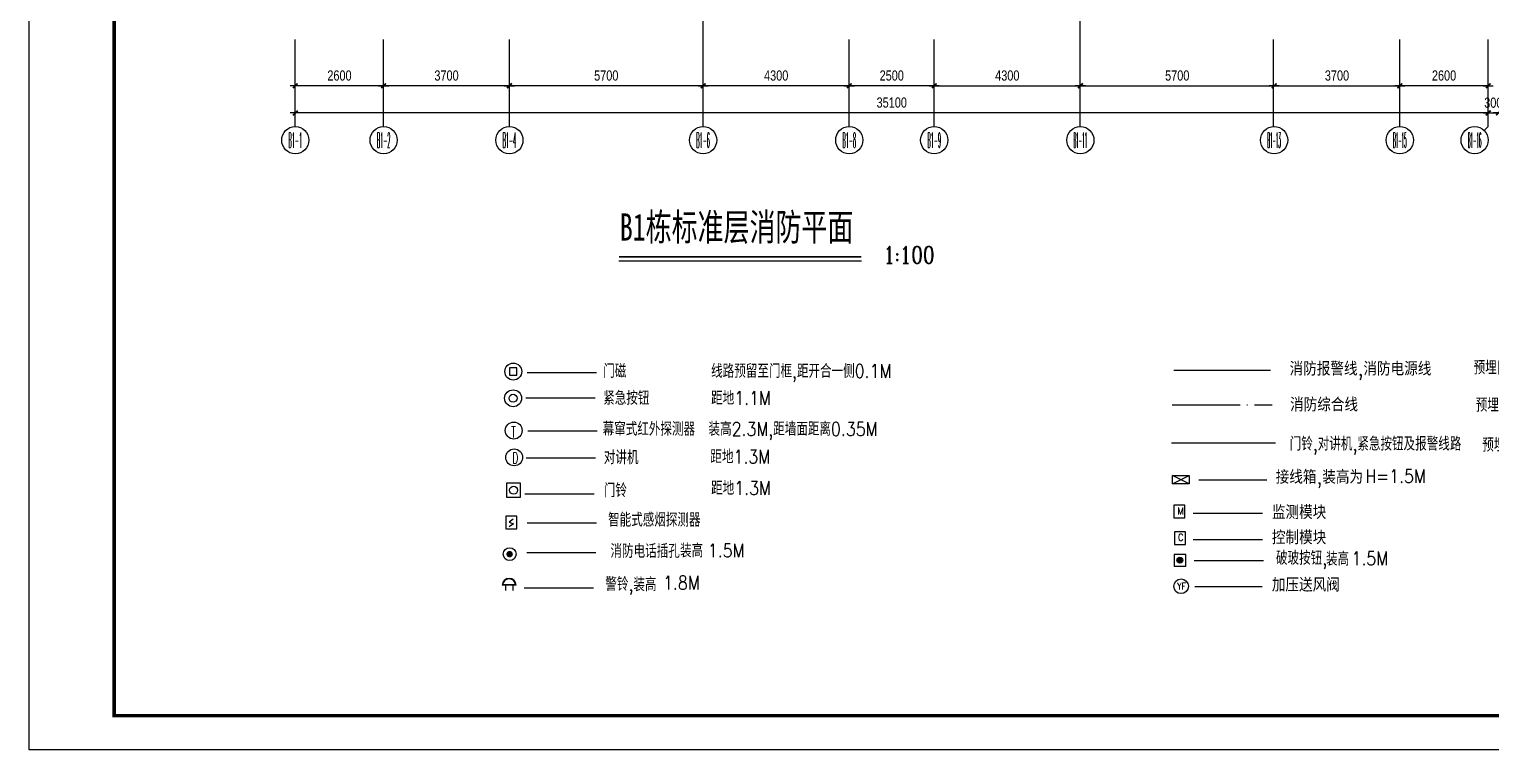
# Model space of a CAD drawing. Extents: x 51239 to 135339, y -206498 to -147098.
# Drawn here: x 51239 to 94242, y -206498 to -185304 of the extents above; entities that cross this region are included whole.
import ezdxf
from ezdxf.enums import TextEntityAlignment as Align

# ---------------------------------------------------------------- set-up
doc = ezdxf.new("R2010")
doc.units = 0
doc.header["$LTSCALE"] = 1000
doc.header["$MEASUREMENT"] = 0
doc.linetypes.add('DOTE', pattern=[2.42, 2, -0.2, 0.02, -0.2])
doc.layers.get('0').update_dxf_attribs({"linetype": 'CONTINUOUS'})
doc.layers.get('DEFPOINTS').update_dxf_attribs({"linetype": 'CONTINUOUS'})
for name, color, linetype in [('AXIS', 7, 'CONTINUOUS'), ('AXIS_TEXT', 7, 'CONTINUOUS'), ('DIM', 7, 'CONTINUOUS'), ('DJ', 4, 'CONTINUOUS'), ('DJ1', 4, 'CONTINUOUS'), ('TK', 7, 'CONTINUOUS'), ('弱电线2', 2, 'CONTINUOUS'), ('文字', 7, 'CONTINUOUS'), ('柱', 252, 'CONTINUOUS')]:
    doc.layers.add(name, color=color, linetype=linetype)
doc.styles.add('_SIMPLEX', font='SIMPLEX.shx', dxfattribs={"width": 0.8})
doc.styles.add('COMPLEX', font='COMPLEX')
doc.styles.add('DIM_FONT', font='wcad.shx', dxfattribs={"width": 0.8})
doc.styles.add('HZ', font='SIMPLEX.shx', dxfattribs={"width": 0.75, "bigfont": 'hztxt.shx'})
doc.styles.add('HZ0', font='txt', dxfattribs={"width": 0.85, "bigfont": 'hztxt'})
doc.styles.add('SMOOTHER', font='SIMPLEX', dxfattribs={"width": 0.75, "bigfont": 'CHINA.SHX'})
doc.styles.add('TITLE-M', font='romans', dxfattribs={"bigfont": 'CHINA.SHX'})
doc.styles.add('文字说明', font='SimSun.ttf')
doc.dimstyles.new('AXIS', dxfattribs={"dimtxt": 300, "dimasz": 1, "dimexe": 250, "dimexo": 300, "dimgap": 150, "dimtad": 1, "dimdec": 0, "dimzin": 0, "dimdsep": 46, "dimtxsty": 'DIM_FONT', "dimblk": '_DIMX', "dimcen": 0.09, "dimdle": 150, "dimse1": 1, "dimse2": 1, "dimclrt": 7, "dimadec": 0, "dimazin": 0, "dimtfac": 1, "dimtdec": 0, "dimtix": 1, "dimtmove": 2, "dimatfit": 3, "dimldrblk": '_DIMX', "dimfxl": 0, "dimtolj": 1, "dimtzin": 0, "dimarcsym": 0})

# ---------------------------------------------------------------- blocks, each defined once
blk = doc.blocks.new('_AXISO')
blk.add_circle((0, 0), 0.5)
at = {"layer": 'AXIS_TEXT', "style": 'COMPLEX', "width": 1.041667}
blk.add_attdef('A', text='', height=0.56, dxfattribs=at).set_placement((-0.25, -0.28), (0.25, -0.28), align=Align.FIT)
blk = doc.blocks.new('_DIMX')
blk.add_line((-150, 0), (150, 0))
at = {"const_width": 50}
blk.add_lwpolyline([(-70, -70), (70, 70)], dxfattribs=at)
blk = doc.blocks.new('*D15')
at = {"color": 0, "linetype": 'ByBlock'}
blk.add_line((212320, -118806), (218018, -118806), dxfattribs=at)
at = {"layer": 'DEFPOINTS', "color": 0, "linetype": 'ByBlock'}
for p in [(212319, -117446), (218019, -117446), (218019, -118806)]:
    blk.add_point(p, dxfattribs=at)
at = {"color": 0, "linetype": 'ByBlock', "rotation": 180}
blk.add_blockref('_DIMX', (212319, -118806), dxfattribs=at)
at = {"color": 0, "linetype": 'ByBlock'}
blk.add_blockref('_DIMX', (218019, -118806), dxfattribs=at)
at = {"color": 7, "linetype": 'ByBlock', "insert": (215169, -118506), "char_height": 300, "attachment_point": 5, "style": 'DIM_FONT'}
blk.add_mtext('\\A1;5700', dxfattribs=at)
blk = doc.blocks.new('*D17')
at = {"color": 0, "linetype": 'ByBlock'}
blk.add_line((224318, -119606), (189220, -119606), dxfattribs=at)
at = {"layer": 'DEFPOINTS', "color": 0, "linetype": 'ByBlock'}
for p in [(189219, -117446), (224319, -117446), (189219, -119606)]:
    blk.add_point(p, dxfattribs=at)
at = {"color": 0, "linetype": 'ByBlock', "rotation": 180}
blk.add_blockref('_DIMX', (189219, -119606), dxfattribs=at)
at = {"color": 0, "linetype": 'ByBlock'}
blk.add_blockref('_DIMX', (224319, -119606), dxfattribs=at)
at = {"color": 7, "linetype": 'ByBlock', "insert": (206769, -119301), "char_height": 300, "attachment_point": 5, "style": 'DIM_FONT'}
blk.add_mtext('\\A1;35100', dxfattribs=at)
blk = doc.blocks.new('*D29')
at = {"color": 0, "linetype": 'ByBlock'}
blk.add_line((201218, -118806), (195520, -118806), dxfattribs=at)
at = {"layer": 'DEFPOINTS', "color": 0, "linetype": 'ByBlock'}
for p in [(195519, -117446), (201219, -117446), (195519, -118806)]:
    blk.add_point(p, dxfattribs=at)
at = {"color": 0, "linetype": 'ByBlock', "rotation": 180}
blk.add_blockref('_DIMX', (195519, -118806), dxfattribs=at)
at = {"color": 0, "linetype": 'ByBlock'}
blk.add_blockref('_DIMX', (201219, -118806), dxfattribs=at)
at = {"color": 7, "linetype": 'ByBlock', "insert": (198369, -118506), "char_height": 300, "attachment_point": 5, "style": 'DIM_FONT'}
blk.add_mtext('\\A1;5700', dxfattribs=at)
blk = doc.blocks.new('*D23')
at = {"color": 0, "linetype": 'ByBlock'}
blk.add_line((191818, -118806), (189220, -118806), dxfattribs=at)
at = {"layer": 'DEFPOINTS', "color": 0, "linetype": 'ByBlock'}
for p in [(189219, -117446), (191819, -117446), (189219, -118806)]:
    blk.add_point(p, dxfattribs=at)
at = {"color": 0, "linetype": 'ByBlock', "rotation": 180}
blk.add_blockref('_DIMX', (189219, -118806), dxfattribs=at)
at = {"color": 0, "linetype": 'ByBlock'}
blk.add_blockref('_DIMX', (191819, -118806), dxfattribs=at)
at = {"color": 7, "linetype": 'ByBlock', "insert": (190519, -118506), "char_height": 300, "attachment_point": 5, "style": 'DIM_FONT'}
blk.add_mtext('\\A1;2600', dxfattribs=at)
blk = doc.blocks.new('*D20')
at = {"color": 0, "linetype": 'ByBlock'}
blk.add_line((195518, -118806), (191820, -118806), dxfattribs=at)
at = {"layer": 'DEFPOINTS', "color": 0, "linetype": 'ByBlock'}
for p in [(191819, -117446), (195519, -117446), (191819, -118806)]:
    blk.add_point(p, dxfattribs=at)
at = {"color": 0, "linetype": 'ByBlock', "rotation": 180}
blk.add_blockref('_DIMX', (191819, -118806), dxfattribs=at)
at = {"color": 0, "linetype": 'ByBlock'}
blk.add_blockref('_DIMX', (195519, -118806), dxfattribs=at)
at = {"color": 7, "linetype": 'ByBlock', "insert": (193669, -118506), "char_height": 300, "attachment_point": 5, "style": 'DIM_FONT'}
blk.add_mtext('\\A1;3700', dxfattribs=at)
blk = doc.blocks.new('*D28')
at = {"color": 0, "linetype": 'ByBlock'}
blk.add_line((205518, -118806), (201220, -118806), dxfattribs=at)
at = {"layer": 'DEFPOINTS', "color": 0, "linetype": 'ByBlock'}
for p in [(201219, -117446), (205519, -117446), (201219, -118806)]:
    blk.add_point(p, dxfattribs=at)
at = {"color": 0, "linetype": 'ByBlock', "rotation": 180}
blk.add_blockref('_DIMX', (201219, -118806), dxfattribs=at)
at = {"color": 0, "linetype": 'ByBlock'}
blk.add_blockref('_DIMX', (205519, -118806), dxfattribs=at)
at = {"color": 7, "linetype": 'ByBlock', "insert": (203369, -118506), "char_height": 300, "attachment_point": 5, "style": 'DIM_FONT'}
blk.add_mtext('\\A1;4300', dxfattribs=at)
blk = doc.blocks.new('*D30')
at = {"color": 0, "linetype": 'ByBlock'}
blk.add_line((208020, -118806), (212318, -118806), dxfattribs=at)
at = {"layer": 'DEFPOINTS', "color": 0, "linetype": 'ByBlock'}
for p in [(208019, -117446), (212319, -117446), (212319, -118806)]:
    blk.add_point(p, dxfattribs=at)
at = {"color": 0, "linetype": 'ByBlock', "rotation": 180}
blk.add_blockref('_DIMX', (208019, -118806), dxfattribs=at)
at = {"color": 0, "linetype": 'ByBlock'}
blk.add_blockref('_DIMX', (212319, -118806), dxfattribs=at)
at = {"color": 7, "linetype": 'ByBlock', "insert": (210169, -118506), "char_height": 300, "attachment_point": 5, "style": 'DIM_FONT'}
blk.add_mtext('\\A1;4300', dxfattribs=at)
blk = doc.blocks.new('*D31')
at = {"color": 0, "linetype": 'ByBlock'}
blk.add_line((208018, -118806), (205520, -118806), dxfattribs=at)
at = {"layer": 'DEFPOINTS', "color": 0, "linetype": 'ByBlock'}
for p in [(205519, -117446), (208019, -117446), (205519, -118806)]:
    blk.add_point(p, dxfattribs=at)
at = {"color": 0, "linetype": 'ByBlock', "rotation": 180}
blk.add_blockref('_DIMX', (205519, -118806), dxfattribs=at)
at = {"color": 0, "linetype": 'ByBlock'}
blk.add_blockref('_DIMX', (208019, -118806), dxfattribs=at)
at = {"color": 7, "linetype": 'ByBlock', "insert": (206769, -118506), "char_height": 300, "attachment_point": 5, "style": 'DIM_FONT'}
blk.add_mtext('\\A1;2500', dxfattribs=at)
blk = doc.blocks.new('*D49')
at = {"color": 0, "linetype": 'ByBlock'}
blk.add_line((218020, -118806), (221718, -118806), dxfattribs=at)
at = {"layer": 'DEFPOINTS', "color": 0, "linetype": 'ByBlock'}
for p in [(218019, -117446), (221719, -117446), (221719, -118806)]:
    blk.add_point(p, dxfattribs=at)
at = {"color": 0, "linetype": 'ByBlock', "rotation": 180}
blk.add_blockref('_DIMX', (218019, -118806), dxfattribs=at)
at = {"color": 0, "linetype": 'ByBlock'}
blk.add_blockref('_DIMX', (221719, -118806), dxfattribs=at)
at = {"color": 7, "linetype": 'ByBlock', "insert": (219869, -118506), "char_height": 300, "attachment_point": 5, "style": 'DIM_FONT'}
blk.add_mtext('\\A1;3700', dxfattribs=at)
blk = doc.blocks.new('*D51')
at = {"color": 0, "linetype": 'ByBlock'}
blk.add_line((224318, -118806), (221720, -118806), dxfattribs=at)
at = {"layer": 'DEFPOINTS', "color": 0, "linetype": 'ByBlock'}
for p in [(221719, -117446), (224319, -117446), (221719, -118806)]:
    blk.add_point(p, dxfattribs=at)
at = {"color": 0, "linetype": 'ByBlock'}
for p, rotation in [((221719, -118806), 179.9999999999949), ((224319, -118806), 359.9999999999949)]:
    blk.add_blockref('_DIMX', p, dxfattribs=dict(at, rotation=rotation))
at = {"color": 7, "linetype": 'ByBlock', "insert": (223019, -118506), "char_height": 300, "attachment_point": 5, "style": 'DIM_FONT'}
blk.add_mtext('\\A1;2600', dxfattribs=at)
blk = doc.blocks.new('*D50')
at = {"color": 0, "linetype": 'ByBlock'}
for p, q in [((224318, -119606), (224317, -119606)), ((224319, -119606), (224619, -119606)), ((224620, -119606), (224621, -119606))]:
    blk.add_line(p, q, dxfattribs=at)
at = {"layer": 'DEFPOINTS', "color": 0, "linetype": 'ByBlock'}
for p in [(224319, -118362), (224619, -118362), (224619, -119606)]:
    blk.add_point(p, dxfattribs=at)
at = {"color": 0, "linetype": 'ByBlock'}
blk.add_blockref('_DIMX', (224319, -119606), dxfattribs=at)
at = {"color": 0, "linetype": 'ByBlock', "rotation": 180}
blk.add_blockref('_DIMX', (224619, -119606), dxfattribs=at)
at = {"color": 7, "linetype": 'ByBlock', "insert": (224469, -119306), "char_height": 300, "attachment_point": 5, "style": 'DIM_FONT'}
blk.add_mtext('\\A1;300', dxfattribs=at)
blk = doc.blocks.new('_AXISO2')
blk.add_line((0.354, 0.146), (0.5, 0))
blk.add_circle((0, 0.5), 0.5)
at = {"layer": 'AXIS_TEXT', "style": 'COMPLEX', "width": 1.041667}
blk.add_attdef('A', text='', height=0.56, dxfattribs=at).set_placement((-0.25, 0.22), (0.25, 0.22), align=Align.FIT)
blk = doc.blocks.new('GD45')
for p, q in [((3.07, 0.23), (-2.93, 0.23)), ((3.07, 0.03), (-2.93, 0.03)), ((-1.57, 0.02), (-1.57, -2.25)), ((1.72, 0.02), (1.72, -2.25))]:
    blk.add_line(p, q)
for radius in [3, 2.8]:
    blk.add_arc((0.07, 0.03), radius, 0.05658, 179.94342)
blk = doc.blocks.new('A5')
at = {"layer": 'DJ'}
for p, q in [((464, -404), (464, -943)), ((1003, -404), (464, -404)), ((1003, -943), (1003, -404)), ((464, -943), (1003, -943))]:
    blk.add_line(p, q, dxfattribs=at)
at = {"layer": 'DJ', "const_width": 135}
blk.add_lwpolyline([(659, -662, 1), (794, -662, 1)], format="xyb", close=True, dxfattribs=at)
at = {"layer": 'DJ'}
blk.add_circle((724, -666), 135, dxfattribs=at)
blk = doc.blocks.new('C1005')
at = {"layer": 'DJ1'}
blk.add_blockref('A5', (-281, -105), dxfattribs=at)

msp = doc.modelspace()

# ---------------------------------------------------------------- linework, layer by layer
at = {"layer": 'AXIS'}
for p, q in [((59066.7, -188167.2), (59066.7, -185606.6)), ((61666.7, -188167.2), (61666.7, -185606.6)), ((65366.7, -188167.2), (65366.7, -185606.6)), ((71071.7, -188167.2), (71066.7, -185606.6)), ((75366.7, -188167.2), (75366.7, -185606.6)), ((77866.7, -188167.2), (77866.7, -185606.6)), ((82161.7, -188167.2), (82161.7, -185606.6)), ((87851.7, -188167.2), (87851.7, -185606.6)), ((91566.7, -188167.2), (91566.7, -185606.6)), ((94166.7, -188167.2), (94166.7, -185606.6))]:
    msp.add_line(p, q, dxfattribs=at)
at = {"layer": 'DJ'}
for points in [[(65590.3, -195483.9), (65590.3, -195266.2), (65372.6, -195266.2), (65372.6, -195483.9)], [(65696.7, -199069.6), (65696.7, -198657.8), (65284.9, -198657.8), (65284.9, -199069.6)]]:
    msp.add_lwpolyline(points, close=True, dxfattribs=at)
for centre, radius in [((65481.5, -195375.1), 248.7), ((65475.8, -196159.7), 248.7), ((65475.8, -196159.7), 118.1), ((65493.9, -197108.6), 248.7), ((65508.1, -197897.4), 248.7), ((65490.8, -198863.7), 118.1)]:
    msp.add_circle(centre, radius, dxfattribs=at)
at = {"layer": 'DJ1', "color": 4}
for p, q in [((65889.4, -195398), (67928.7, -195398)), ((65849.2, -196148.9), (67888.5, -196148.9)), ((65905.3, -197120.6), (67944.6, -197120.6)), ((65865.1, -197914.1), (67904.4, -197914.1)), ((84878.6, -198673.2), (84878.6, -198426.6)), ((84878.6, -198673.2), (85371.8, -198426.6)), ((85371.8, -198673.2), (84878.6, -198426.6)), ((84878.6, -198426.6), (85371.8, -198426.6)), ((85371.8, -198673.2), (84878.6, -198673.2)), ((85371.8, -198426.6), (85371.8, -198673.2)), ((85649.9, -198561.3), (87652.5, -198561.3)), ((65817.5, -198972.1), (67856.8, -198972.1)), ((65889.4, -199821.3), (67928.7, -199821.3)), ((85486.9, -199536.1), (87526.2, -199536.1)), ((85489.5, -200310.7), (87528.8, -200310.7)), ((65875.1, -200698.9), (67914.4, -200698.9)), ((85519.2, -200928.6), (87558.5, -200928.6)), ((65801.4, -201733.4), (67840.7, -201733.4)), ((85530.4, -201693.2), (87516.5, -201693.2))]:
    msp.add_line(p, q, dxfattribs=at)
at = {"layer": 'DJ1', "color": 1}
msp.add_line((84920, -195330.3), (87759.6, -195330.3), dxfattribs=at)
at = {"layer": 'DJ1', "color": 4, "linetype": 'DOTE'}
msp.add_line((84868.6, -196356.7), (87807.2, -196356.7), dxfattribs=at)
at = {"layer": 'DJ1'}
for points in [[(84916.7, -199301.3), (84916.7, -199673.6), (85238.2, -199673.6), (85238.2, -199301.3)], [(65261.4, -199625.9), (65261.4, -199998.2), (65583, -199998.2), (65583, -199625.9)], [(84933.7, -200084.8), (84933.7, -200457), (85255.2, -200457), (85255.2, -200084.8)]]:
    msp.add_lwpolyline(points, close=True, dxfattribs=at)
at = {"layer": 'DJ1', "linetype": 'Continuous'}
msp.add_lwpolyline([(65479.8, -199715.5), (65358.2, -199802.7), (65485.1, -199855.5), (65358.2, -199945.3)], dxfattribs=at)
at = {"layer": 'DJ1', "color": 4, "const_width": 94.5}
msp.add_lwpolyline([(65326.5, -200744.8, 1), (65421, -200744.8, 1)], format="xyb", close=True, dxfattribs=at)
at = {"layer": 'DJ1', "color": 4}
msp.add_circle((65375.2, -200743.9), 189, dxfattribs=at)
at = {"layer": 'DJ1', "linetype": 'Continuous'}
msp.add_circle((85129.5, -201689.7), 215.1, dxfattribs=at)
at = {"layer": 'TK'}
msp.add_lwpolyline([(51238.8, -206498.3), (51238.8, -147098.3), (135338.8, -147098.3), (135338.8, -206498.3)], close=True, dxfattribs=at)
at = {"layer": 'TK', "const_width": 100}
msp.add_lwpolyline([(53738.8, -205498.3), (134338.8, -205498.3), (134338.8, -148098.3), (53738.8, -148098.3)], close=True, dxfattribs=at)
at = {"layer": '弱电线2', "linetype": 'ByBlock'}
msp.add_line((84851.4, -197466.4), (87910.9, -197466.4), dxfattribs=at)
at = {"layer": '文字'}
msp.add_line((68591.4, -192114.6), (75725.2, -192114.6), dxfattribs=at)
at = {"layer": '文字', "const_width": 50}
msp.add_lwpolyline([(68591.4, -191999.4), (75725.2, -191999.4)], dxfattribs=at)
at = {"layer": '柱', "linetype": 'ByBlock'}
for p, q in [((82161.7, -185606.6), (82161.7, -172726.4)), ((71066.7, -185606.6), (71066.7, -172993.1))]:
    msp.add_line(p, q, dxfattribs=at)

# ---------------------------------------------------------------- block references
at = {"xscale": 0.63236187, "yscale": 0.63236187, "zscale": 0.63236187}
msp.add_blockref('C1005', (84814.6, -200434.5), dxfattribs=at)
at = {"layer": 'AXIS'}
ref = msp.add_blockref('_AXISO', (59066.7, -188567.2), dxfattribs=dict(at, xscale=800, yscale=800, zscale=800))
ref.add_attrib('A', 'B1-1', dxfattribs={"layer": 'AXIS_TEXT', "height": 448, "style": 'COMPLEX', "width": 0.260417}).set_placement((58866.7, -188791.2), (59266.7, -188791.2), align=Align.FIT)
ref = msp.add_blockref('_AXISO', (61666.7, -188567.2), dxfattribs=dict(at, xscale=800, yscale=800, zscale=800))
ref.add_attrib('A', 'B1-2', dxfattribs={"layer": 'AXIS_TEXT', "height": 448, "style": 'COMPLEX', "width": 0.243506}).set_placement((61466.7, -188791.2), (61866.7, -188791.2), align=Align.FIT)
ref = msp.add_blockref('_AXISO', (65366.7, -188567.2), dxfattribs=dict(at, xscale=800, yscale=800, zscale=800))
ref.add_attrib('A', 'B1-4', dxfattribs={"layer": 'AXIS_TEXT', "height": 448, "style": 'COMPLEX', "width": 0.237342}).set_placement((65166.7, -188791.2), (65566.7, -188791.2), align=Align.FIT)
ref = msp.add_blockref('_AXISO', (71066.7, -188567.2), dxfattribs=dict(at, xscale=800, yscale=800, zscale=800))
ref.add_attrib('A', 'B1-6', dxfattribs={"layer": 'AXIS_TEXT', "height": 448, "style": 'COMPLEX', "width": 0.243506}).set_placement((70866.7, -188791.2), (71266.7, -188791.2), align=Align.FIT)
ref = msp.add_blockref('_AXISO', (75366.7, -188567.2), dxfattribs=dict(at, xscale=800, yscale=800, zscale=800))
ref.add_attrib('A', 'B1-8', dxfattribs={"layer": 'AXIS_TEXT', "height": 448, "style": 'COMPLEX', "width": 0.243506}).set_placement((75166.7, -188791.2), (75566.7, -188791.2), align=Align.FIT)
ref = msp.add_blockref('_AXISO', (77866.7, -188567.2), dxfattribs=dict(at, xscale=800, yscale=800, zscale=800))
ref.add_attrib('A', 'B1-9', dxfattribs={"layer": 'AXIS_TEXT', "height": 448, "style": 'COMPLEX', "width": 0.243506}).set_placement((77666.7, -188791.2), (78066.7, -188791.2), align=Align.FIT)
ref = msp.add_blockref('_AXISO', (82166.7, -188567.2), dxfattribs=dict(at, xscale=800, yscale=800, zscale=800))
ref.add_attrib('A', 'B1-11', dxfattribs={"layer": 'AXIS_TEXT', "height": 448, "style": 'COMPLEX', "width": 0.215517}).set_placement((81966.7, -188791.2), (82366.7, -188791.2), align=Align.FIT)
ref = msp.add_blockref('_AXISO', (87866.7, -188567.2), dxfattribs=dict(at, xscale=800, yscale=800, zscale=800))
ref.add_attrib('A', 'B1-13', dxfattribs={"layer": 'AXIS_TEXT', "height": 448, "style": 'COMPLEX', "width": 0.203804}).set_placement((87666.7, -188791.2), (88066.7, -188791.2), align=Align.FIT)
ref = msp.add_blockref('_AXISO', (91566.7, -188567.2), dxfattribs=dict(at, xscale=800, yscale=800, zscale=800))
ref.add_attrib('A', 'B1-15', dxfattribs={"layer": 'AXIS_TEXT', "height": 448, "style": 'COMPLEX', "width": 0.203804}).set_placement((91366.7, -188791.2), (91766.7, -188791.2), align=Align.FIT)
ref = msp.add_blockref('_AXISO2', (94166.7, -188567.2), dxfattribs=dict(at, xscale=800, yscale=800, zscale=800, rotation=90))
ref.add_attrib('A', 'B1-16', dxfattribs={"layer": 'AXIS_TEXT', "height": 448, "style": 'COMPLEX', "width": 0.203804}).set_placement((93566.7, -188791.2), (93966.7, -188791.2), align=Align.FIT)
at = {"layer": 'DJ1', "xscale": 68.185809828864, "yscale": 68.185809828864, "zscale": 68.185809828864}
msp.add_blockref('GD45', (65354.6, -201663.3), dxfattribs=at)

# ---------------------------------------------------------------- texts
at = {"layer": 'DIM', "color": 4, "style": 'HZ', "width": 0.85}
for s, p in [('门磁', (68127.3, -195559.6)), ('线路预留至门框,距开合一侧0.1M', (71301.9, -195559.6)), ('预埋PC20/FC', (93737.5, -195457.1)), ('紧急按钮', (68127.3, -196353.1)), ('距地1.1M', (71301.9, -196353.1)), ('预埋2xPC20/FC', (93800, -196557.9)), ('幕窜式红外探测器', (68110.2, -197262.8)), ('装高2.3M,距墙面距离0.35M', (71225.7, -197262.8)), ('门铃,对讲机,紧急按钮及报警线路', (88325.4, -197698.1)), ('预埋PC20/FC', (93992.3, -197731.8)), ('对讲机', (68145.3, -198098.8)), ('距地1.3M', (71280.6, -198077.5)), ('门铃', (68145.3, -199068.8)), ('距地1.3M', (71301.9, -199001.3))]:
    msp.add_text(s, height=400, dxfattribs=at).set_placement(p)
at = {"layer": 'DJ', "style": '_SIMPLEX', "width": 0.6}
for s, p in [('T', (65418.9, -197308.3)), ('D', (65456.7, -198073.5))]:
    msp.add_text(s, height=320, dxfattribs=at).set_placement(p)
at = {"layer": 'DJ1', "color": 4, "style": 'HZ0'}
for s, p in [('消防报警线,消防电源线', (88321.9, -195492)), ('消防综合线', (88336.5, -196548.6)), ('接线箱,装高为         ', (87912.7, -198677)), ('监测模块', (87802.2, -199712.3)), ('控制模块', (87802.2, -200456.1)), ('加压送风阀', (87800.7, -201849.2))]:
    msp.add_text(s, height=400, dxfattribs=at).set_placement(p)
at = {"layer": 'DJ1', "color": 4, "style": 'HZ0', "width": 0.85}
for s, p in [('H=1.5M', (90552.7, -198650.7)), ('智能式感烟探测器', (68270.8, -199935.6)), ('消防电话插孔 ', (68340.3, -200854.4)), ('装高       ', (70388.8, -200840.9)), ('1.5M', (71206, -200837)), ('破玻按钮,', (87922.8, -201058.8)), ('装高        ', (89395, -201083.6)), ('1.5M', (90143.6, -201067.6)), ('警铃,', (68188.4, -201823.7)), ('装高       ', (69014.8, -201835.6)), ('1.8M', (69887.4, -201785.3))]:
    msp.add_text(s, height=400, dxfattribs=at).set_placement(p)
at = {"layer": 'DJ1', "style": 'SMOOTHER', "width": 0.85}
for s, p in [('M', (85023.6, -199581)), ('C', (85037.6, -200357.5))]:
    msp.add_text(s, height=212.7, dxfattribs=at).set_placement(p)
at = {"layer": 'DJ1', "style": 'TITLE-M', "width": 0.85}
msp.add_text('YF', height=195.83, dxfattribs=at).set_placement((85144.3, -201788.5), align=Align.CENTER)
at = {"layer": '文字', "style": '文字说明', "width": 0.7}
msp.add_text('B1栋标准层消防平面', height=800, dxfattribs=at).set_placement((68615.6, -191521.8))
at = {"layer": '文字', "style": 'COMPLEX', "width": 0.8}
msp.add_text('1:100', height=500, dxfattribs=at).set_placement((77122.8, -191940.5), align=Align.MIDDLE)

# ---------------------------------------------------------------- dimensions: what is measured, and where the dimension line sits
at = {"layer": 'AXIS'}
for p2, distance, picture, middle in [((59066.7, -185606.6), 2160.7, '*D17', (76616.7, -187461.7)), ((91566.7, -185606.6), 1360.7, '*D51', (92866.7, -186667.2))]:
    dim = msp.add_aligned_dim(p1=(94166.7, -185606.6), p2=p2, distance=distance, dimstyle='AXIS', dxfattribs=at)
    dim.commit()
    dim.dimension.update_dxf_attribs({"geometry": picture, "text_midpoint": middle, "insert": (-130152.2, -68161)})
for base, p1, p2, picture, middle in [((59066.7, -186967.2), (61666.7, -185606.6), (59066.7, -185606.6), '*D23', (60366.7, -186667.2)), ((61666.7, -186967.2), (65366.7, -185606.6), (61666.7, -185606.6), '*D20', (63516.7, -186667.2)), ((65366.7, -186967.2), (71066.7, -185606.6), (65366.7, -185606.6), '*D29', (68216.7, -186667.2)), ((71066.7, -186967.2), (75366.7, -185606.6), (71066.7, -185606.6), '*D28', (73216.7, -186667.2)), ((75366.7, -186967.2), (77866.7, -185606.6), (75366.7, -185606.6), '*D31', (76616.7, -186667.2)), ((82166.7, -186967.2), (77866.7, -185606.6), (82166.7, -185606.6), '*D30', (80016.7, -186667.2)), ((87866.7, -186967.2), (82166.7, -185606.6), (87866.7, -185606.6), '*D15', (85016.7, -186667.2)), ((91566.7, -186967.2), (87866.7, -185606.6), (91566.7, -185606.6), '*D49', (89716.7, -186667.2))]:
    dim = msp.add_linear_dim(base=base, p1=p1, p2=p2, dimstyle='AXIS', override={"dimse1": 1}, dxfattribs=at)
    dim.commit()
    dim.dimension.update_dxf_attribs({"geometry": picture, "text_midpoint": middle, "insert": (-130152.2, -68161)})
dim = msp.add_linear_dim(base=(94466.7, -187767.2), p1=(94166.7, -186522.7), p2=(94466.7, -186522.7), dimstyle='AXIS', dxfattribs=at)
dim.commit()
dim.dimension.update_dxf_attribs({"geometry": '*D50', "text_midpoint": (94316.7, -187467.2), "insert": (-130152.2, -68161)})

doc.saveas('drawing.dxf')
